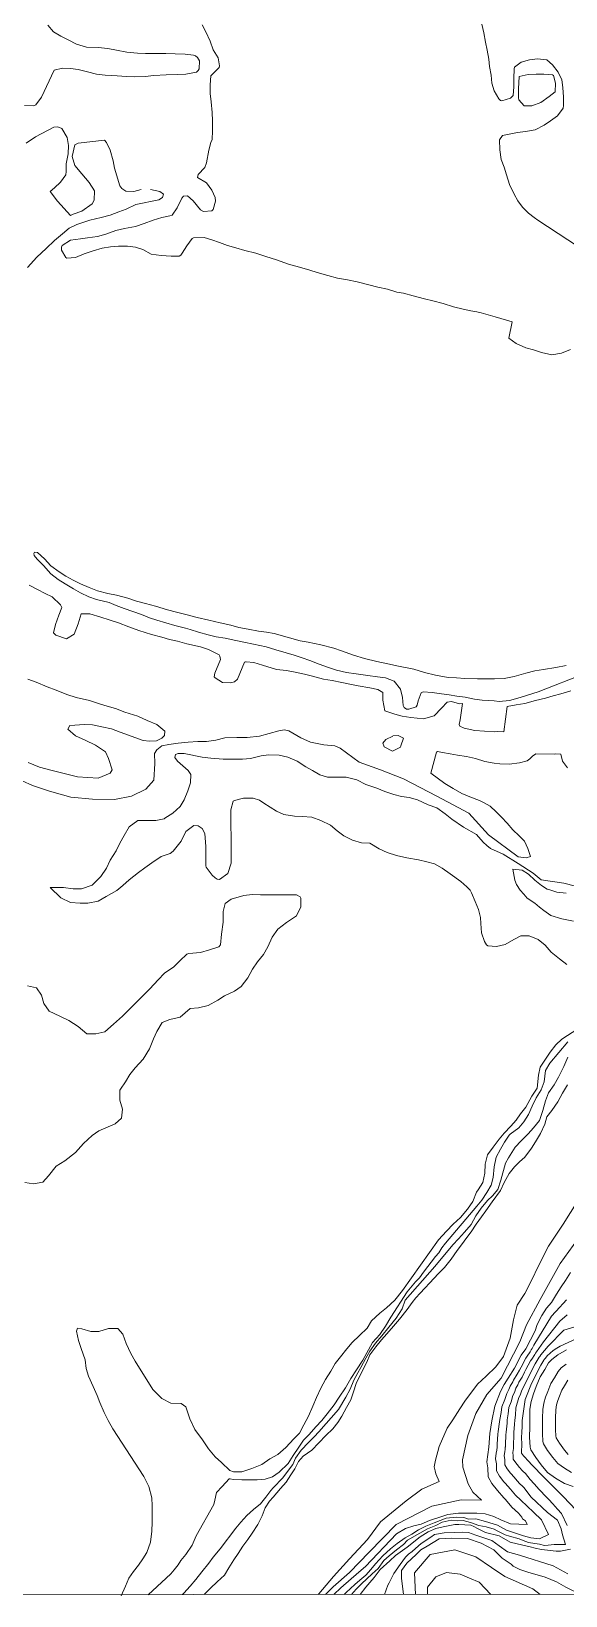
# Model space of a CAD drawing. Header units: metres. Extents: x 78 to 178, y -74 to 157.
# Drawn here: x 145.52 to 147.43, y -14.85 to -9.26 of the extents above; entities that cross this region are included whole.
import ezdxf

# ---------------------------------------------------------------- set-up
doc = ezdxf.new("R2010")
doc.units = ezdxf.units.M
doc.layers.add('01_Fina', color=252, linetype='Continuous', lineweight=15)

msp = doc.modelspace()

# ---------------------------------------------------------------- linework, layer by layer
at = {"layer": '01_Fina', "color": 252, "linetype": 'Continuous', "lineweight": 9, "true_color": 0x939598}
msp.add_line((147.29848, -13.97872), (147.29848, -13.97872), dxfattribs=at)
at = {"layer": '01_Fina', "color": 252, "lineweight": 9, "true_color": 0x939598}
for points in [[(142.68008, -4.95976), (142.68008, -14.84805), (151.21343, -14.84213), (151.21343, -4.95384), (142.94709, -4.95976)], [(146.5666, -14.84546), (146.59488, -14.81732), (146.65321, -14.76688), (146.72265, -14.69437), (146.81898, -14.59563), (146.94728, -14.53034), (147.05191, -14.50706), (147.12415, -14.5084), (147.09365, -14.4795), (147.07666, -14.45033), (147.05753, -14.39066), (147.05686, -14.36431), (147.07505, -14.27734), (147.10422, -14.19881), (147.14369, -14.13178), (147.19439, -14.07291), (147.26102, -13.94354), (147.28524, -13.88293), (147.33367, -13.79249), (147.40498, -13.66351), (147.48284, -13.55661)], [(146.63352, -14.84541), (146.64074, -14.83752), (146.6716, -14.80926), (146.68933, -14.79349), (146.71099, -14.77575), (146.72895, -14.75597), (146.74537, -14.7356), (146.77229, -14.70734), (146.79987, -14.68237), (146.82351, -14.66265), (146.85174, -14.64294), (146.87538, -14.6298), (146.89968, -14.61468), (146.92594, -14.60154), (146.95483, -14.58971), (146.9983, -14.57324), (147.03441, -14.56864), (147.06068, -14.57062), (147.0784, -14.57587), (147.10431, -14.5752), (147.13846, -14.58504), (147.1818, -14.59752), (147.21397, -14.61592), (147.27404, -14.6357), (147.29989, -14.64309), (147.33119, -14.64592), (147.36316, -14.63118), (147.3387, -14.57812), (147.31028, -14.55132), (147.2645, -14.50813), (147.24563, -14.49034), (147.23975, -14.48338), (147.22744, -14.46906), (147.22343, -14.46451), (147.22289, -14.46384), (147.20443, -14.44351), (147.18851, -14.42304), (147.1778, -14.40417), (147.1774, -14.37849), (147.17419, -14.36109), (147.17713, -14.34022), (147.17847, -14.33046), (147.17994, -14.31949), (147.18008, -14.31761), (147.18061, -14.30851), (147.18275, -14.27319), (147.18396, -14.26343), (147.18851, -14.22931), (147.18944, -14.22061), (147.19426, -14.19506), (147.19707, -14.17513), (147.20737, -14.14877), (147.21419, -14.12803), (147.22142, -14.11358), (147.22637, -14.10194), (147.236, -14.08562), (147.23854, -14.08), (147.25206, -14.05873), (147.26022, -14.04388), (147.26544, -14.03344), (147.28256, -14.0016), (147.28738, -13.99478), (147.29848, -13.97872), (147.30196, -13.9719), (147.3049, -13.96722), (147.31159, -13.95544), (147.37461, -13.85189), (147.38906, -13.8361), (147.39066, -13.83329), (147.42772, -13.79356)], [(146.65981, -14.84539), (146.67706, -14.82566), (146.69558, -14.80712), (146.71534, -14.78983), (146.73344, -14.77129), (146.75526, -14.75275), (146.77597, -14.72427), (146.79449, -14.70697), (146.82042, -14.68556), (146.84512, -14.6662), (146.85993, -14.65137), (146.90412, -14.62618), (146.93087, -14.61135), (146.96092, -14.59858), (146.98355, -14.58705), (147.01607, -14.57964), (147.03842, -14.58167), (147.05859, -14.58126), (147.08493, -14.58826), (147.11497, -14.59938), (147.14049, -14.6035), (147.16992, -14.6121), (147.18047, -14.61751), (147.20928, -14.63219), (147.2242, -14.63682), (147.25824, -14.64661), (147.27316, -14.65202), (147.2922, -14.65948), (147.31458, -14.66309), (147.33087, -14.66538), (147.34936, -14.66988), (147.36191, -14.66908), (147.3841, -14.66683), (147.42477, -14.66648), (147.41361, -14.63231), (147.40835, -14.61062), (147.39522, -14.58039), (147.35976, -14.55279), (147.30198, -14.49825), (147.27554, -14.46333), (147.27279, -14.46077), (147.25861, -14.44752), (147.2542, -14.4423), (147.2451, -14.4316), (147.24202, -14.42812), (147.24162, -14.42759), (147.22771, -14.41234), (147.2158, -14.39708), (147.20777, -14.3829), (147.2075, -14.36364), (147.2051, -14.35066), (147.20724, -14.335), (147.20831, -14.32765), (147.20938, -14.31935), (147.20951, -14.31801), (147.20991, -14.30958), (147.21112, -14.27574), (147.21192, -14.26543), (147.2154, -14.23346), (147.2162, -14.22195), (147.21981, -14.20014), (147.22209, -14.17727), (147.22985, -14.15747), (147.23614, -14.13486), (147.24175, -14.12362), (147.24724, -14.10863), (147.25446, -14.09646), (147.25821, -14.08763), (147.26905, -14.06983), (147.27815, -14.05097), (147.28243, -14.04227), (147.29955, -14.01163), (147.3037, -14.00548), (147.31467, -13.98849), (147.31721, -13.9834), (147.32069, -13.97859), (147.34584, -13.94313), (147.40404, -13.86901), (147.43013, -13.84734)], [(147.46625, -13.88721), (147.41889, -13.90193), (147.36297, -13.95852), (147.33661, -13.98996), (147.33246, -13.99504), (147.33072, -13.99839), (147.32002, -14.01632), (147.31641, -14.0218), (147.26811, -14.11546), (147.26196, -14.13352), (147.25808, -14.14181), (147.24724, -14.17941), (147.24537, -14.20536), (147.24296, -14.22329), (147.24242, -14.23774), (147.24002, -14.26744), (147.23948, -14.27814), (147.23908, -14.31079), (147.23894, -14.31842), (147.23881, -14.31922), (147.23814, -14.3247), (147.23734, -14.32965), (147.236, -14.34009), (147.23761, -14.34879), (147.23774, -14.36163), (147.24309, -14.37099), (147.25112, -14.3813), (147.26022, -14.39146), (147.26062, -14.39173), (147.26263, -14.39401), (147.26865, -14.40123), (147.27172, -14.40471), (147.28109, -14.41354), (147.29867, -14.43435), (147.31184, -14.44993), (147.33048, -14.47006), (147.35628, -14.49793), (147.36432, -14.50661), (147.37851, -14.52194), (147.39579, -14.54059), (147.41, -14.55594), (147.43059, -14.59847)], [(147.46122, -14.54252), (147.41679, -14.49705), (147.38258, -14.46205), (147.33904, -14.4175), (147.2847, -14.3619), (147.28323, -14.36016), (147.28015, -14.35655), (147.27908, -14.35547), (147.27895, -14.35521), (147.2744, -14.35012), (147.27039, -14.34504), (147.26771, -14.34036), (147.26758, -14.33393), (147.26677, -14.32952), (147.26758, -14.32444), (147.26784, -14.32189), (147.26824, -14.31908), (147.26824, -14.31186), (147.26771, -14.28069), (147.26811, -14.26958), (147.26932, -14.24189), (147.26972, -14.22463), (147.27988, -14.14877), (147.28229, -14.14342), (147.3029, -14.09204), (147.33621, -14.02702), (147.34691, -14.00829), (147.34772, -14.00655), (147.3524, -14.00133), (147.35909, -13.99317), (147.38009, -13.97391), (147.39334, -13.96588), (147.40525, -13.95852), (147.46211, -13.93216)], [(147.45207, -14.4597), (147.4209, -14.44926), (147.38892, -14.42986), (147.36043, -14.40966), (147.33715, -14.3829), (147.31788, -14.35655), (147.30076, -14.32925), (147.29768, -14.31908), (147.29607, -14.28323), (147.29634, -14.24617), (147.29647, -14.21553), (147.29741, -14.18382), (147.30183, -14.15573), (147.30972, -14.1291), (147.31975, -14.10315), (147.3334, -14.0685), (147.35026, -14.04214), (147.3631, -14.01806), (147.37488, -14.00575), (147.39722, -13.98929), (147.42759, -13.97217)], [(147.42719, -14.02314), (147.40926, -14.03639), (147.39802, -14.04883), (147.38558, -14.07117), (147.37207, -14.09244), (147.36123, -14.12), (147.3532, -14.14074), (147.34691, -14.16215), (147.3433, -14.18462), (147.34263, -14.2154), (147.34263, -14.21861), (147.3425, -14.24095), (147.34236, -14.27052), (147.34357, -14.29928), (147.34598, -14.30744), (147.36056, -14.33072), (147.37876, -14.35628), (147.39735, -14.37768), (147.42023, -14.39387), (147.44578, -14.40939)], [(147.43428, -14.34571), (147.42036, -14.32965), (147.40337, -14.3049), (147.39133, -14.2855), (147.38946, -14.27935), (147.38852, -14.25794), (147.38866, -14.2356), (147.38879, -14.21901), (147.38879, -14.21526), (147.38932, -14.18543), (147.392, -14.16857), (147.39668, -14.15252), (147.4027, -14.137), (147.41087, -14.11626), (147.42103, -14.10034), (147.43307, -14.0796)], [(147.44227, -14.68344), (147.41847, -14.68836), (147.4065, -14.69083), (147.39131, -14.69095), (147.33817, -14.68501), (147.31567, -14.67957), (147.29841, -14.6754), (147.25156, -14.66408), (147.22642, -14.65801), (147.18745, -14.63589), (147.13846, -14.62396), (147.10966, -14.60933), (147.09706, -14.60292), (147.08633, -14.59747), (147.04307, -14.59541), (147.02932, -14.59475), (146.98764, -14.60365), (146.96103, -14.60933), (146.9337, -14.62192), (146.90556, -14.63951), (146.85851, -14.67635), (146.81759, -14.70569), (146.79664, -14.72503), (146.76259, -14.75647), (146.74123, -14.78403), (146.72512, -14.80223), (146.7107, -14.81853), (146.69108, -14.84537)], [(146.77747, -14.84531), (146.79022, -14.81199), (146.79468, -14.80326), (146.81148, -14.77038), (146.83432, -14.738), (146.8531, -14.71138), (146.8638, -14.7012), (146.87658, -14.69215), (146.88884, -14.6811), (146.90844, -14.66341), (146.94324, -14.64007), (146.95657, -14.63113), (146.97037, -14.62859), (146.9915, -14.62469), (147.02809, -14.62362), (147.05496, -14.62284), (147.07795, -14.62404), (147.10378, -14.63299), (147.16163, -14.65304), (147.18755, -14.67177), (147.21757, -14.69347), (147.25957, -14.70501), (147.37988, -14.74234), (147.43252, -14.77101)], [(146.88899, -14.84523), (146.88482, -14.76783), (146.941, -14.70224), (147.02957, -14.68618), (147.1038, -14.71028), (147.15997, -14.74843), (147.20723, -14.78052), (147.30783, -14.82473), (147.33431, -14.84491)], [(146.93196, -14.8452), (146.93194, -14.81896), (146.96089, -14.78256), (146.9994, -14.7665), (147.04755, -14.77292), (147.08178, -14.78684), (147.11588, -14.8007), (147.15723, -14.84504)]]:
    msp.add_lwpolyline(points, dxfattribs=at)
at = {"layer": '01_Fina', "color": 252, "linetype": 'Continuous', "lineweight": 9, "true_color": 0x939598}
for points in [[(145.57513, -9.24282), (145.59574, -9.26717), (145.62182, -9.28242), (145.64765, -9.2954), (145.67761, -9.31092), (145.7132, -9.32122), (145.75535, -9.32243), (145.7896, -9.32631), (145.82117, -9.33246), (145.85756, -9.33928), (145.89583, -9.3429), (145.92379, -9.34357), (145.96018, -9.3441), (145.99657, -9.34423), (146.02988, -9.3449), (146.06627, -9.34637), (146.09544, -9.34985), (146.10293, -9.35186), (146.11056, -9.35828), (146.11738, -9.37072), (146.11604, -9.39895), (146.11243, -9.40524), (146.10641, -9.41086), (146.06882, -9.41809), (146.03751, -9.41956), (145.99844, -9.42023), (145.95443, -9.42317), (145.92299, -9.42665), (145.88459, -9.42678), (145.85649, -9.42571), (145.82251, -9.42437), (145.7801, -9.42156), (145.74879, -9.41742), (145.71748, -9.40939), (145.68404, -9.40136), (145.65688, -9.39722), (145.62731, -9.39655), (145.59814, -9.40404), (145.55252, -9.5001), (145.53219, -9.52686), (145.52523, -9.53087), (145.49258, -9.52953)], [(147.44271, -10.40131), (147.40966, -10.41348), (147.37568, -10.41937), (147.33808, -10.41161), (147.30959, -10.40238), (147.28283, -10.39449), (147.24778, -10.3791), (147.22209, -10.36037), (147.23413, -10.3023), (147.17299, -10.28411), (147.12282, -10.27033), (147.10743, -10.26685), (147.08669, -10.26217), (147.0594, -10.25628), (147.02435, -10.24825), (146.98795, -10.23661), (146.95076, -10.22738), (146.92026, -10.21936), (146.87985, -10.20892), (146.84587, -10.19982), (146.82206, -10.19554), (146.78821, -10.18524), (146.75449, -10.17788), (146.72131, -10.17012), (146.68024, -10.15888), (146.64572, -10.15179), (146.60973, -10.1459), (146.57561, -10.13667), (146.53735, -10.12597), (146.51113, -10.11714), (146.4746, -10.10711), (146.43513, -10.09587), (146.39192, -10.08075), (146.35366, -10.06844), (146.31807, -10.0572), (146.2786, -10.0469), (146.24662, -10.03727), (146.21666, -10.02897), (146.18856, -10.01921), (146.16113, -10.00957), (146.13371, -10.00034), (146.09558, -10.00248), (146.09116, -10.00489), (146.07216, -10.03031), (146.0549, -10.05734), (146.05009, -10.06362), (146.04473, -10.0671), (146.01584, -10.06737), (145.98038, -10.06563), (145.94493, -10.06068), (145.91442, -10.04355), (145.88887, -10.03526), (145.8601, -10.03205), (145.8284, -10.03232), (145.79923, -10.03379), (145.76993, -10.03847), (145.73782, -10.04797), (145.70571, -10.05921), (145.67454, -10.07178), (145.64363, -10.07526), (145.64029, -10.07259), (145.62477, -10.04583), (145.62397, -10.03566), (145.62624, -10.03004), (145.65594, -10.01078), (145.69247, -10.00516), (145.71695, -10.00221), (145.75227, -9.9974), (145.78237, -9.9895), (145.8189, -9.97639), (145.8498, -9.9689), (145.8886, -9.96141), (145.92004, -9.95111), (145.95122, -9.9388), (145.98279, -9.92997), (146.01169, -9.92368), (146.01998, -9.92127), (146.03738, -9.89545), (146.0537, -9.86053), (146.05985, -9.85371), (146.07403, -9.85264), (146.09477, -9.87056), (146.121, -9.90201), (146.13197, -9.90816), (146.16086, -9.90629), (146.16595, -9.90134), (146.17424, -9.87163), (146.17357, -9.85799), (146.16086, -9.8315), (146.14254, -9.80621), (146.10949, -9.78654), (146.1119, -9.77544), (146.13651, -9.75069), (146.14213, -9.73463), (146.1503, -9.68915), (146.15739, -9.66225), (146.16287, -9.65088), (146.16354, -9.61957), (146.16367, -9.58492), (146.1622, -9.55455), (146.15886, -9.51642), (146.15578, -9.48632), (146.15551, -9.45555), (146.15779, -9.42424), (146.17679, -9.40511), (146.18682, -9.3936), (146.18869, -9.38785), (146.18374, -9.35895), (146.16595, -9.33152), (146.15565, -9.29968), (146.13986, -9.2665), (146.12688, -9.24135)], [(147.12496, -9.23988), (147.13218, -9.27011), (147.13833, -9.30303), (147.14462, -9.33166), (147.15078, -9.36457), (147.15265, -9.39079), (147.15907, -9.4209), (147.16175, -9.45046), (147.16964, -9.47682), (147.1865, -9.50585), (147.19265, -9.51134), (147.19747, -9.51334), (147.22771, -9.50318), (147.23694, -9.49421), (147.23988, -9.46277), (147.24028, -9.43361), (147.24082, -9.39855), (147.24175, -9.3928), (147.2657, -9.37447), (147.29594, -9.36658), (147.32457, -9.36283), (147.35722, -9.36698), (147.37809, -9.38437), (147.39775, -9.41126), (147.411, -9.43842), (147.41488, -9.46598), (147.41729, -9.49997), (147.41689, -9.52913), (147.41635, -9.53863), (147.39548, -9.56659), (147.37113, -9.58466), (147.34812, -9.59977), (147.31561, -9.61623), (147.28122, -9.62252), (147.25246, -9.62613), (147.22851, -9.63055), (147.19934, -9.63657), (147.18864, -9.65235), (147.19011, -9.68848), (147.19439, -9.72219), (147.20483, -9.75015), (147.21312, -9.77691), (147.22463, -9.81156), (147.24042, -9.84635), (147.25406, -9.8703), (147.27025, -9.89264), (147.29246, -9.91351), (147.31226, -9.92957), (147.32537, -9.93853), (147.50519, -10.05734)], [(145.90921, -9.82922), (145.88258, -9.83618), (145.85368, -9.83551), (145.84004, -9.82628), (145.83254, -9.81625), (145.81395, -9.75323), (145.80886, -9.72687), (145.79762, -9.68861), (145.78532, -9.66132), (145.77809, -9.65382), (145.6835, -9.66372), (145.6724, -9.67055), (145.66263, -9.71162), (145.67173, -9.74373), (145.69728, -9.77357), (145.7235, -9.80501), (145.74183, -9.83471), (145.74143, -9.86762), (145.73434, -9.88087), (145.69661, -9.90696), (145.66638, -9.91766), (145.65594, -9.92194), (145.61018, -9.8707), (145.58369, -9.83685), (145.59975, -9.82401), (145.62062, -9.80313), (145.63989, -9.77745), (145.64136, -9.76527), (145.64042, -9.73798), (145.64845, -9.70226), (145.64925, -9.67256), (145.64484, -9.64419), (145.62557, -9.61168), (145.61099, -9.60553), (145.59654, -9.60713), (145.53098, -9.64178), (145.49847, -9.66426)], [(145.50289, -10.10764), (145.53606, -10.07071), (145.56898, -10.04034), (145.59921, -10.01131), (145.62771, -9.98723), (145.65166, -9.96796), (145.67922, -9.95499), (145.72565, -9.93906), (145.76538, -9.92916), (145.79816, -9.921), (145.82907, -9.90963), (145.85515, -9.89986), (145.88927, -9.88341), (145.97222, -9.86628), (145.9844, -9.85772), (145.98854, -9.84675), (145.9757, -9.83672), (145.94225, -9.82909)], [(147.49716, -11.55672), (147.32631, -11.62241), (147.26209, -11.64288), (147.2245, -11.65318), (147.18744, -11.6568), (147.17004, -11.65506), (147.12696, -11.65251), (147.09967, -11.64863), (147.06555, -11.64221), (147.03612, -11.63833), (147.00896, -11.63352), (146.9814, -11.63031), (146.94795, -11.62522), (146.91557, -11.62255), (146.90862, -11.62696), (146.89845, -11.65439), (146.8947, -11.67044), (146.89056, -11.67579), (146.86447, -11.68529), (146.8559, -11.68422), (146.84801, -11.679), (146.844, -11.67138), (146.84239, -11.64248), (146.83557, -11.61291), (146.81242, -11.58482), (146.78152, -11.57331), (146.75302, -11.56876), (146.71797, -11.56488), (146.67689, -11.55806), (146.64264, -11.55338), (146.60665, -11.54535), (146.57762, -11.53612), (146.54511, -11.52461), (146.51113, -11.51123), (146.48424, -11.50173), (146.4552, -11.4921), (146.42617, -11.48314), (146.38951, -11.47257), (146.3554, -11.46226), (146.31031, -11.4525), (146.27552, -11.44581), (146.24703, -11.43899), (146.20876, -11.43123), (146.17625, -11.42641), (146.14842, -11.41878), (146.1131, -11.41035), (146.08434, -11.39992), (146.06735, -11.39604), (146.02962, -11.38587), (145.96473, -11.36647), (145.93877, -11.35831), (145.90961, -11.34694), (145.8795, -11.3361), (145.84793, -11.32486), (145.81983, -11.31469), (145.79468, -11.30426), (145.74919, -11.29289), (145.72177, -11.28339), (145.69247, -11.26934), (145.66691, -11.25502), (145.63734, -11.23723), (145.61219, -11.22238), (145.5865, -11.20111), (145.56055, -11.17194), (145.53767, -11.1492), (145.52683, -11.13662), (145.52563, -11.12873), (145.5279, -11.12364), (145.53834, -11.12578), (145.56336, -11.14826), (145.58624, -11.17288), (145.61607, -11.19482), (145.64029, -11.2094), (145.66571, -11.22398), (145.6922, -11.23736), (145.72337, -11.25007), (145.75334, -11.26185), (145.79, -11.27161), (145.82104, -11.27763), (145.86171, -11.28794), (145.89195, -11.29891), (145.92419, -11.30787), (145.95964, -11.3175), (146.00286, -11.33008), (146.0351, -11.33838), (146.06828, -11.3468), (146.10936, -11.35711), (146.15043, -11.36714), (146.19083, -11.37624), (146.2291, -11.38493), (146.25813, -11.39296), (146.29037, -11.39871), (146.32824, -11.40581), (146.35647, -11.40969), (146.38363, -11.41477), (146.43032, -11.42708), (146.47674, -11.44099), (146.50497, -11.44608), (146.55046, -11.45491), (146.59689, -11.46695), (146.62378, -11.47591), (146.66753, -11.4917), (146.70633, -11.50387), (146.75088, -11.51431), (146.78981, -11.52234), (146.82808, -11.53077), (146.88306, -11.54227), (146.92093, -11.55324), (146.95946, -11.56354), (147.00562, -11.57144), (147.03478, -11.57304), (147.06422, -11.57465), (147.10984, -11.57585), (147.1374, -11.57625), (147.17031, -11.57639), (147.20523, -11.57465), (147.24109, -11.56809), (147.28256, -11.55632), (147.31427, -11.54749), (147.34571, -11.54254), (147.38986, -11.53572), (147.42612, -11.52862)], [(147.44391, -11.61893), (147.40806, -11.63017), (147.38036, -11.63713), (147.35293, -11.64489), (147.31735, -11.65372), (147.27908, -11.66482), (147.24778, -11.66897), (147.21567, -11.67459), (147.20429, -11.7657), (147.17994, -11.7645), (147.16951, -11.76583), (147.13499, -11.76289), (147.1002, -11.76115), (147.06194, -11.75219), (147.04655, -11.74523), (147.04401, -11.73894), (147.04776, -11.72275), (147.05632, -11.66496), (147.04562, -11.66576), (147.01685, -11.65773), (147.0016, -11.65974), (146.9818, -11.68074), (146.95531, -11.70897), (146.91718, -11.71928), (146.87236, -11.71392), (146.84092, -11.70938), (146.81443, -11.70202), (146.77938, -11.69051), (146.77202, -11.65265), (146.77135, -11.62576), (146.75436, -11.61452), (146.72532, -11.6081), (146.68425, -11.60181), (146.65348, -11.59539), (146.62538, -11.58896), (146.5906, -11.58254), (146.56036, -11.57746), (146.52049, -11.56742), (146.49213, -11.56007), (146.45895, -11.55204), (146.42818, -11.54695), (146.39179, -11.54267), (146.34228, -11.52809), (146.31138, -11.51779), (146.28409, -11.51565), (146.28087, -11.51591), (146.27806, -11.51712), (146.25331, -11.57719), (146.24194, -11.58696), (146.22669, -11.59057), (146.19953, -11.58896), (146.17277, -11.57344), (146.16996, -11.5693), (146.17143, -11.55659), (146.19164, -11.50749), (146.18923, -11.49504), (146.18749, -11.49116), (146.14963, -11.47176), (146.121, -11.4624), (146.07136, -11.4517), (146.03912, -11.44233), (146.00968, -11.43564), (145.98252, -11.42735), (145.9456, -11.41865), (145.90051, -11.4042), (145.86452, -11.39042), (145.82759, -11.37691), (145.79481, -11.36634), (145.76485, -11.3559), (145.72538, -11.34453), (145.69394, -11.34453), (145.68377, -11.38012), (145.66959, -11.41704), (145.64176, -11.4335), (145.6039, -11.42092), (145.59587, -11.41169), (145.60256, -11.38293), (145.615, -11.34908), (145.62517, -11.32232), (145.62116, -11.31188), (145.59079, -11.28392), (145.5659, -11.27188), (145.53847, -11.25783), (145.50837, -11.24164)], [(145.50462, -11.57759), (145.53339, -11.58789), (145.57312, -11.60555), (145.60577, -11.61639), (145.6431, -11.63204), (145.67721, -11.64248), (145.72391, -11.65412), (145.75267, -11.66308), (145.77849, -11.67165), (145.81702, -11.68262), (145.85047, -11.69506), (145.8965, -11.70964), (145.93075, -11.72476), (145.96433, -11.73934), (145.99349, -11.76289), (145.99229, -11.77814), (145.98252, -11.78791), (145.96312, -11.79768), (145.93877, -11.79928), (145.91603, -11.79607), (145.83375, -11.76677), (145.80338, -11.755), (145.76873, -11.74817), (145.73514, -11.74122), (145.70598, -11.73921), (145.65447, -11.74282), (145.64684, -11.75553), (145.67481, -11.77935), (145.70852, -11.79594), (145.74625, -11.8132), (145.7809, -11.83648), (145.7916, -11.86136), (145.80512, -11.9011), (145.79843, -11.91367), (145.75575, -11.93133), (145.68083, -11.92625), (145.58597, -11.90284), (145.54556, -11.89213), (145.50529, -11.87554)], [(147.4312, -11.89441), (147.41381, -11.86979), (147.40779, -11.84544), (147.38852, -11.8441), (147.38464, -11.84504), (147.31842, -11.84357), (147.30678, -11.852), (147.29701, -11.86176), (147.28711, -11.86885), (147.25941, -11.87635), (147.22289, -11.88063), (147.18931, -11.88022), (147.16991, -11.87728), (147.13579, -11.87193), (147.10275, -11.86109), (147.0705, -11.85427), (147.03853, -11.84852), (147.0119, -11.8437), (146.98474, -11.83955), (146.96682, -11.83554), (146.9632, -11.83768), (146.94354, -11.91327), (146.99317, -11.94966), (147.02368, -11.96772), (147.05351, -11.98619), (147.08321, -11.99769), (147.11693, -12.01054), (147.13111, -12.01763), (147.15492, -12.03047), (147.17633, -12.05148), (147.19573, -12.07007), (147.21633, -12.09161), (147.23667, -12.11503), (147.25915, -12.13724), (147.27801, -12.1565), (147.28938, -12.18219), (147.29942, -12.21029), (147.2839, -12.2159), (147.25553, -12.21149), (147.14931, -12.13322), (147.07933, -12.05549), (146.96468, -11.99528), (146.846, -11.93307), (146.76346, -11.90163), (146.68679, -11.87434), (146.61963, -11.82363), (146.60023, -11.81547), (146.5613, -11.81226), (146.51407, -11.80289), (146.47915, -11.78697), (146.43647, -11.76195), (146.42068, -11.75901), (146.40088, -11.76195), (146.33158, -11.78095), (146.28703, -11.78644), (146.2505, -11.78537), (146.20716, -11.78737), (146.17531, -11.79594), (146.1424, -11.80022), (146.11123, -11.80035), (146.07658, -11.80249), (146.04045, -11.80584), (146.00741, -11.81065), (145.98266, -11.81547), (145.96473, -11.83005), (145.95657, -11.84303), (145.95817, -11.87875), (145.95403, -11.93789), (145.92539, -11.96986), (145.87442, -11.99555), (145.81355, -12.00692), (145.73448, -12.00585), (145.65768, -11.9989), (145.58102, -11.97762), (145.52055, -11.95662), (145.48429, -11.94003)], [(146.8072, -11.78015), (146.82687, -11.77814), (146.84533, -11.78831), (146.83677, -11.81614), (146.83477, -11.81989), (146.80667, -11.83407), (146.77617, -11.81948), (146.7759, -11.81507), (146.77175, -11.80597), (146.78285, -11.79299), (146.80774, -11.78149)], [(147.46023, -12.31625), (147.41782, -12.30554), (147.33701, -12.29431), (147.30892, -12.26969), (147.25527, -12.23571), (147.20108, -12.20266), (147.1568, -12.18192), (147.14275, -12.17162), (147.13071, -12.15931), (147.10676, -12.13269), (147.06047, -12.10579), (147.01833, -12.0769), (146.99424, -12.05843), (146.96508, -12.03716), (146.93323, -12.02619), (146.89564, -12.00853), (146.8654, -12.0001), (146.83798, -11.99622), (146.81082, -11.98926), (146.77857, -11.97869), (146.74994, -11.96679), (146.71128, -11.95394), (146.67917, -11.93655), (146.6405, -11.92772), (146.60652, -11.92759), (146.57401, -11.92719), (146.54738, -11.91943), (146.52116, -11.90391), (146.49681, -11.89013), (146.46617, -11.87059), (146.43246, -11.85628), (146.40155, -11.84838), (146.36449, -11.84731), (146.33693, -11.85186), (146.29907, -11.86136), (146.27057, -11.8631), (146.24007, -11.86297), (146.20194, -11.86283), (146.15712, -11.85989), (146.12621, -11.85614), (146.06199, -11.84303), (146.04085, -11.84303), (146.03122, -11.84624), (146.02962, -11.85761), (146.03912, -11.87073), (146.07658, -11.9031), (146.08567, -11.91822), (146.08501, -11.94792), (146.07564, -11.97629), (146.06186, -12.00786), (146.04848, -12.03221), (146.02212, -12.05629), (145.99389, -12.07355), (145.99055, -12.07596), (145.96138, -12.08238), (145.92954, -12.08198), (145.89676, -12.08211), (145.86572, -12.10472), (145.84833, -12.13523), (145.83241, -12.16332), (145.81903, -12.18995), (145.79856, -12.22353), (145.78478, -12.25203), (145.76485, -12.28226), (145.73407, -12.31277), (145.69514, -12.32601), (145.66544, -12.32588), (145.63172, -12.32146), (145.58436, -12.32173), (145.62223, -12.35852), (145.65621, -12.37511), (145.69126, -12.37699), (145.71842, -12.37712), (145.75495, -12.3707), (145.78411, -12.35317), (145.82171, -12.3319), (145.84365, -12.31437), (145.86599, -12.29404), (145.8989, -12.26755), (145.92192, -12.25056), (145.94667, -12.23303), (145.98078, -12.21082), (146.01209, -12.20012), (146.02306, -12.19155), (146.05116, -12.15543), (146.06828, -12.12118), (146.09665, -12.10044), (146.1123, -12.10084), (146.12688, -12.11061), (146.13651, -12.12841), (146.13973, -12.17483), (146.13919, -12.20774), (146.13946, -12.24427), (146.14066, -12.24882), (146.16247, -12.27678), (146.17331, -12.28735), (146.18067, -12.29136), (146.18883, -12.29323), (146.21826, -12.27076), (146.22977, -12.2349), (146.2299, -12.20426), (146.23003, -12.17202), (146.2299, -12.13402), (146.22963, -12.10646), (146.22937, -12.07342), (146.22856, -12.04398), (146.23766, -12.01335), (146.24167, -12.01067), (146.27392, -12.00264), (146.30857, -12.00251), (146.33105, -12.01), (146.34737, -12.01977), (146.39232, -12.0492), (146.41788, -12.06124), (146.45654, -12.06726), (146.48383, -12.06807), (146.51875, -12.06967), (146.55033, -12.08185), (146.58458, -12.09844), (146.60866, -12.11891), (146.63234, -12.13697), (146.66325, -12.15276), (146.69576, -12.16212), (146.72546, -12.16346), (146.7585, -12.18286), (146.7878, -12.1965), (146.82098, -12.20721), (146.85804, -12.21564), (146.89885, -12.22286), (146.92909, -12.22915), (146.95665, -12.23731), (146.98327, -12.25189), (147.01257, -12.2721), (147.05057, -12.30006), (147.07238, -12.31932), (147.08348, -12.33029), (147.0891, -12.33979), (147.10168, -12.37137), (147.11345, -12.39987), (147.12121, -12.42836), (147.12215, -12.44977), (147.12455, -12.48322), (147.13459, -12.51385), (147.14195, -12.52656), (147.14663, -12.53004), (147.17727, -12.53232), (147.20884, -12.52469), (147.23948, -12.5065), (147.26437, -12.49392), (147.2946, -12.49338), (147.32711, -12.5065), (147.35146, -12.52737), (147.37367, -12.55212), (147.40324, -12.5754), (147.4296, -12.596)], [(147.42665, -12.34193), (147.39294, -12.33805), (147.36417, -12.32869), (147.35829, -12.32708), (147.33902, -12.31397), (147.31467, -12.29538), (147.29273, -12.2737), (147.26905, -12.25912), (147.23573, -12.25551), (147.24323, -12.29524), (147.24938, -12.31036), (147.26263, -12.33123), (147.27507, -12.34488), (147.28764, -12.35933), (147.31521, -12.37712), (147.33086, -12.39157), (147.34665, -12.40361), (147.37193, -12.42087), (147.41153, -12.43278), (147.45301, -12.44188)], [(145.50248, -12.67226), (145.53526, -12.67975), (145.55332, -12.70517), (145.56162, -12.73488), (145.58008, -12.76337), (145.61781, -12.78117), (145.65059, -12.79615), (145.68323, -12.81702), (145.71534, -12.84338), (145.74692, -12.84418), (145.77916, -12.83709), (145.80953, -12.80966), (145.84218, -12.78103), (145.94024, -12.68297), (145.97008, -12.65112), (145.99269, -12.62677), (146.02493, -12.60403), (146.04674, -12.58369), (146.07216, -12.55934), (146.07872, -12.5568), (146.12113, -12.55292), (146.1527, -12.54436), (146.18575, -12.53272), (146.19271, -12.52603), (146.19619, -12.48817), (146.20127, -12.44455), (146.2014, -12.40656), (146.20823, -12.37873), (146.23057, -12.3624), (146.27526, -12.34956), (146.30469, -12.34688), (146.33466, -12.34702), (146.36744, -12.34702), (146.4049, -12.34715), (146.43246, -12.34729), (146.46403, -12.34742), (146.47607, -12.35451), (146.47875, -12.35986), (146.47928, -12.39077), (146.4631, -12.42194), (146.42778, -12.44602), (146.39674, -12.4697), (146.3768, -12.49847), (146.36061, -12.53299), (146.34576, -12.56081), (146.32395, -12.5861), (146.30683, -12.61273), (146.28944, -12.64323), (146.26576, -12.6744), (146.24167, -12.69139), (146.20635, -12.70772), (146.1824, -12.72337), (146.14829, -12.74304), (146.1139, -12.75066), (146.08394, -12.75334), (146.04821, -12.78424), (146.01102, -12.79241), (145.98413, -12.80351), (145.96513, -12.83589), (145.95229, -12.86211), (145.93864, -12.89676), (145.91589, -12.93409), (145.88793, -12.96499), (145.8684, -12.98841), (145.85315, -13.01557), (145.83535, -13.04085), (145.83254, -13.04527), (145.83308, -13.08046), (145.84231, -13.11216), (145.8391, -13.14521), (145.81555, -13.16461), (145.78264, -13.17879), (145.75722, -13.19016), (145.73394, -13.20675), (145.70237, -13.23485), (145.67373, -13.26776), (145.63614, -13.29746), (145.6055, -13.31673), (145.57781, -13.35044), (145.55734, -13.37292), (145.52429, -13.37934), (145.49298, -13.37399)], [(147.46853, -12.82625), (147.41153, -12.86238), (147.38986, -12.88352), (147.37006, -12.90867), (147.33434, -12.96259), (147.32818, -12.99175), (147.3235, -13.03711), (147.30357, -13.06587), (147.28269, -13.10507), (147.26316, -13.12942), (147.24818, -13.15177), (147.22904, -13.17357), (147.20536, -13.19859), (147.18757, -13.21973), (147.16576, -13.24863), (147.14596, -13.27566), (147.13753, -13.30857), (147.13566, -13.34108), (147.12897, -13.37386), (147.11225, -13.40102), (147.10596, -13.40904), (147.09285, -13.44182), (147.07452, -13.47019), (147.0491, -13.49882), (147.02328, -13.52357), (146.99879, -13.54792), (146.97056, -13.57909), (146.84199, -13.76011), (146.8143, -13.79476), (146.78526, -13.82192), (146.76172, -13.84105), (146.73161, -13.86848), (146.71542, -13.89417), (146.68907, -13.92012), (146.66231, -13.94594), (146.64278, -13.96882), (146.6207, -13.99625), (146.60144, -14.0206), (146.58645, -14.04816), (146.56759, -14.07813), (146.55046, -14.10836), (146.53481, -14.14141), (146.52196, -14.17325), (146.50618, -14.20817), (146.48999, -14.23908), (146.47407, -14.26958), (146.45413, -14.28911), (146.42497, -14.32056), (146.39741, -14.34517), (146.36797, -14.36123), (146.33934, -14.38089), (146.30348, -14.39588), (146.2687, -14.40725), (146.23846, -14.40685), (146.22575, -14.40217), (146.19619, -14.37367), (146.17357, -14.354), (146.14922, -14.32551), (146.12768, -14.29259), (146.10093, -14.2566), (146.08313, -14.21754), (146.06868, -14.17579), (146.05142, -14.16362), (146.01463, -14.16255), (145.98239, -14.14542), (145.95068, -14.11318), (145.88767, -14.01217), (145.87161, -13.98514), (145.85502, -13.94956), (145.84365, -13.91597), (145.82585, -13.89524), (145.79201, -13.8955), (145.75709, -13.90581), (145.72886, -13.90674), (145.69675, -13.89698), (145.68163, -13.8939), (145.67842, -13.90527), (145.68457, -13.93872), (145.69501, -13.96748), (145.70839, -14.00749), (145.71267, -14.03879), (145.7207, -14.06542), (145.73729, -14.10315), (145.75133, -14.13445), (145.7611, -14.16014), (145.77715, -14.19586), (145.79094, -14.22409), (145.80793, -14.25326), (145.91777, -14.42344), (145.93596, -14.45943), (145.94693, -14.50064), (145.94774, -14.529), (145.94774, -14.55723), (145.9476, -14.58747), (145.94653, -14.61971), (145.94212, -14.65811), (145.92927, -14.69517), (145.91442, -14.71831), (145.89877, -14.74026), (145.88138, -14.76367), (145.86465, -14.78681), (145.85248, -14.81491), (145.83709, -14.84956)], [(147.43267, -12.87228), (147.36805, -12.94814), (147.35307, -12.97503), (147.34839, -13.01557), (147.33715, -13.0434), (147.31962, -13.07176), (147.30504, -13.10173), (147.29259, -13.13143), (147.27574, -13.15738), (147.25808, -13.17933), (147.22677, -13.2018), (147.22329, -13.20488), (147.20684, -13.23084), (147.19185, -13.25519), (147.1766, -13.28422), (147.16911, -13.31887), (147.1659, -13.35633), (147.1584, -13.38349), (147.14315, -13.41065), (147.12562, -13.43727), (147.10703, -13.45948), (146.99598, -13.59086), (146.98207, -13.60826), (146.97217, -13.62552), (146.96026, -13.63903), (146.91678, -13.69495), (146.90286, -13.71422), (146.88908, -13.7296), (146.85938, -13.76426), (146.80038, -13.85483), (146.78192, -13.88721), (146.76145, -13.91718), (146.73469, -13.94554), (146.70017, -14.00856), (146.6781, -14.04281), (146.65816, -14.07465), (146.63823, -14.10716), (146.61562, -14.14101), (146.59756, -14.16817), (146.57334, -14.20028), (146.55461, -14.22436), (146.53267, -14.2471), (146.50845, -14.27373), (146.48838, -14.29487), (146.47139, -14.31922), (146.45119, -14.34919), (146.43339, -14.37755), (146.40115, -14.40886), (146.37787, -14.42558), (146.35192, -14.43361), (146.32342, -14.43562), (146.29586, -14.43548), (146.26776, -14.43575), (146.23686, -14.43495), (146.22656, -14.43187), (146.22321, -14.43281), (146.19806, -14.4593), (146.17759, -14.48097), (146.17184, -14.5084), (146.16809, -14.52418), (146.10548, -14.63577), (146.09089, -14.66881), (146.06788, -14.70239), (146.05049, -14.72367), (146.04099, -14.73892), (146.02654, -14.75685), (146.01423, -14.77089), (145.99777, -14.78695), (145.93371, -14.84591)], [(147.43241, -12.92673), (147.41782, -12.96071), (147.39949, -12.99844), (147.38357, -13.0256), (147.36364, -13.05463), (147.3524, -13.08246), (147.3437, -13.11738), (147.33086, -13.15324), (147.30972, -13.17893), (147.29126, -13.2002), (147.26624, -13.22602), (147.24456, -13.24796), (147.22035, -13.28649), (147.20978, -13.30536), (147.19386, -13.36623), (147.18249, -13.39941), (147.16375, -13.42216), (147.14529, -13.43821), (147.12282, -13.46657), (147.10449, -13.49347), (147.08696, -13.52437), (147.06341, -13.5518), (147.04201, -13.57521), (147.02154, -13.59742), (146.95785, -13.67395), (146.85162, -13.79463), (146.84038, -13.82593), (146.81925, -13.85925), (146.79369, -13.89096), (146.76827, -13.92213), (146.7462, -13.94808), (146.72573, -13.97685), (146.71114, -14.00147), (146.69335, -14.03451), (146.68278, -14.05418), (146.66887, -14.08027), (146.65495, -14.11265), (146.63957, -14.14101), (146.61361, -14.18503), (146.5435, -14.26463), (146.52665, -14.28269), (146.50658, -14.30303), (146.47995, -14.32965), (146.46055, -14.35802), (146.44998, -14.3817), (146.4354, -14.40136), (146.41453, -14.42879), (146.38068, -14.46492), (146.37185, -14.47428), (146.35352, -14.49823), (146.33519, -14.52191), (146.30977, -14.54144), (146.28676, -14.56298), (146.26535, -14.58733), (146.24729, -14.60901), (146.19043, -14.68273), (146.16622, -14.71176), (146.15016, -14.73397), (146.12581, -14.76487), (146.10374, -14.79203), (146.08394, -14.81571), (146.06119, -14.84046), (146.0562, -14.84582)], [(146.13406, -14.84577), (146.15685, -14.82307), (146.18013, -14.80033), (146.20595, -14.77651), (146.22187, -14.75002), (146.23927, -14.72152), (146.25545, -14.69838), (146.27191, -14.67309), (146.29024, -14.64874), (146.30576, -14.62653), (146.32502, -14.59496), (146.34121, -14.56499), (146.35192, -14.53596), (146.36677, -14.51254), (146.38028, -14.49743), (146.4065, -14.46719), (146.42644, -14.44404), (146.44289, -14.41862), (146.45815, -14.39641), (146.47032, -14.37046), (146.48691, -14.35119), (146.51889, -14.32939), (146.56785, -14.27801), (146.59287, -14.25366), (146.6112, -14.23145), (146.62592, -14.20831), (146.64264, -14.1774), (146.65776, -14.14997), (146.66753, -14.12228), (146.67676, -14.09204), (146.69134, -14.06234), (146.71529, -14.01605), (146.72559, -13.98983), (146.7466, -13.96146), (146.7676, -13.93631), (146.78607, -13.91517), (146.80948, -13.88694), (146.83115, -13.86259), (146.85871, -13.82727), (146.87637, -13.80292), (146.89015, -13.78633), (146.90541, -13.76921), (146.92146, -13.75195), (146.94006, -13.73228), (146.96976, -13.70017), (146.99224, -13.67743), (147.01565, -13.64759), (147.03746, -13.61695), (147.05284, -13.59648), (147.07224, -13.57053), (147.08749, -13.551), (147.10542, -13.52343), (147.12482, -13.49668), (147.14007, -13.4754), (147.16268, -13.44396), (147.19265, -13.40316), (147.20496, -13.37439), (147.22356, -13.34202), (147.24216, -13.31847), (147.25982, -13.30121), (147.27908, -13.28408), (147.3025, -13.25184), (147.31708, -13.22977), (147.33474, -13.19993), (147.34999, -13.16568), (147.35748, -13.13972), (147.37488, -13.11711), (147.39695, -13.08594), (147.41381, -13.05504), (147.4312, -13.02614)], [(147.50104, -13.38898), (147.41582, -13.52343), (147.3631, -13.60184), (147.32952, -13.66953), (147.30169, -13.72639), (147.27948, -13.77041), (147.25112, -13.81229), (147.23894, -13.865), (147.22717, -13.93002), (147.20229, -13.99598), (147.1758, -14.03291), (147.14061, -14.06635), (147.11024, -14.09485), (147.06529, -14.15559), (147.04696, -14.18275), (147.02167, -14.22182), (147.00107, -14.25152), (146.97284, -14.31681), (146.95959, -14.36551), (146.95531, -14.38959), (146.95932, -14.40417), (146.96133, -14.41461), (146.97297, -14.44137), (146.91129, -14.46866), (146.85483, -14.51027), (146.76412, -14.58626), (146.7173, -14.64928), (146.65294, -14.71831), (146.59515, -14.78039), (146.54337, -14.84301), (146.54116, -14.84548)], [(147.44177, -13.69562), (147.42398, -13.72412), (147.40846, -13.7466), (147.3916, -13.77269), (147.37407, -13.80319), (147.35601, -13.82299), (147.33929, -13.84881), (147.32256, -13.88119), (147.31574, -13.90393), (147.28229, -13.96882), (147.2657, -13.99143), (147.24229, -14.03679), (147.21901, -14.07238), (147.20563, -14.09512), (147.19225, -14.12107), (147.17205, -14.17299), (147.16148, -14.22503), (147.15439, -14.27065), (147.15051, -14.31949), (147.1469, -14.34557), (147.14342, -14.37166), (147.14743, -14.39334), (147.14783, -14.42558), (147.16121, -14.44913), (147.18115, -14.47455), (147.20416, -14.49997), (147.20991, -14.50652), (147.23266, -14.53328), (147.2562, -14.55536), (147.26851, -14.56874), (147.27039, -14.57516), (147.28109, -14.58225), (147.28738, -14.59536), (147.25754, -14.59429), (147.22731, -14.59309), (147.19305, -14.5781), (147.16884, -14.56673), (147.137, -14.5567), (147.10743, -14.55496), (147.07278, -14.55469), (147.0416, -14.55482), (147.00454, -14.5595), (146.97859, -14.56793), (146.93832, -14.58118), (146.90875, -14.59375), (146.88253, -14.60004), (146.85309, -14.60941), (146.82018, -14.62854), (146.71047, -14.74494), (146.68572, -14.76608), (146.62177, -14.82187), (146.59656, -14.84544)], [(147.48573, -14.8448), (147.47977, -14.84314), (147.45114, -14.8327), (147.42558, -14.81866), (147.3924, -14.79966), (147.352, -14.78387), (147.32337, -14.77531), (147.29313, -14.76648), (147.26142, -14.75644), (147.23734, -14.74454), (147.23038, -14.73731), (147.19774, -14.71497), (147.16871, -14.68527), (147.12335, -14.66185), (147.07465, -14.64486), (147.01578, -14.64406), (146.97337, -14.64687), (146.93056, -14.67242), (146.90741, -14.68634), (146.89082, -14.70239), (146.85791, -14.73343), (146.83811, -14.75925), (146.83811, -14.78641), (146.84559, -14.84526)]]:
    msp.add_lwpolyline(points, dxfattribs=at)
msp.add_lwpolyline([(147.25661, -9.46973), (147.2562, -9.50291), (147.25714, -9.50906), (147.27681, -9.53047), (147.3037, -9.53114), (147.33621, -9.51883), (147.36631, -9.49809), (147.38772, -9.48124), (147.38812, -9.44979), (147.38183, -9.42317), (147.37809, -9.42023), (147.34731, -9.41728), (147.32002, -9.41728), (147.29086, -9.41942), (147.25915, -9.42598)], close=True, dxfattribs=at)

doc.saveas('drawing.dxf')
